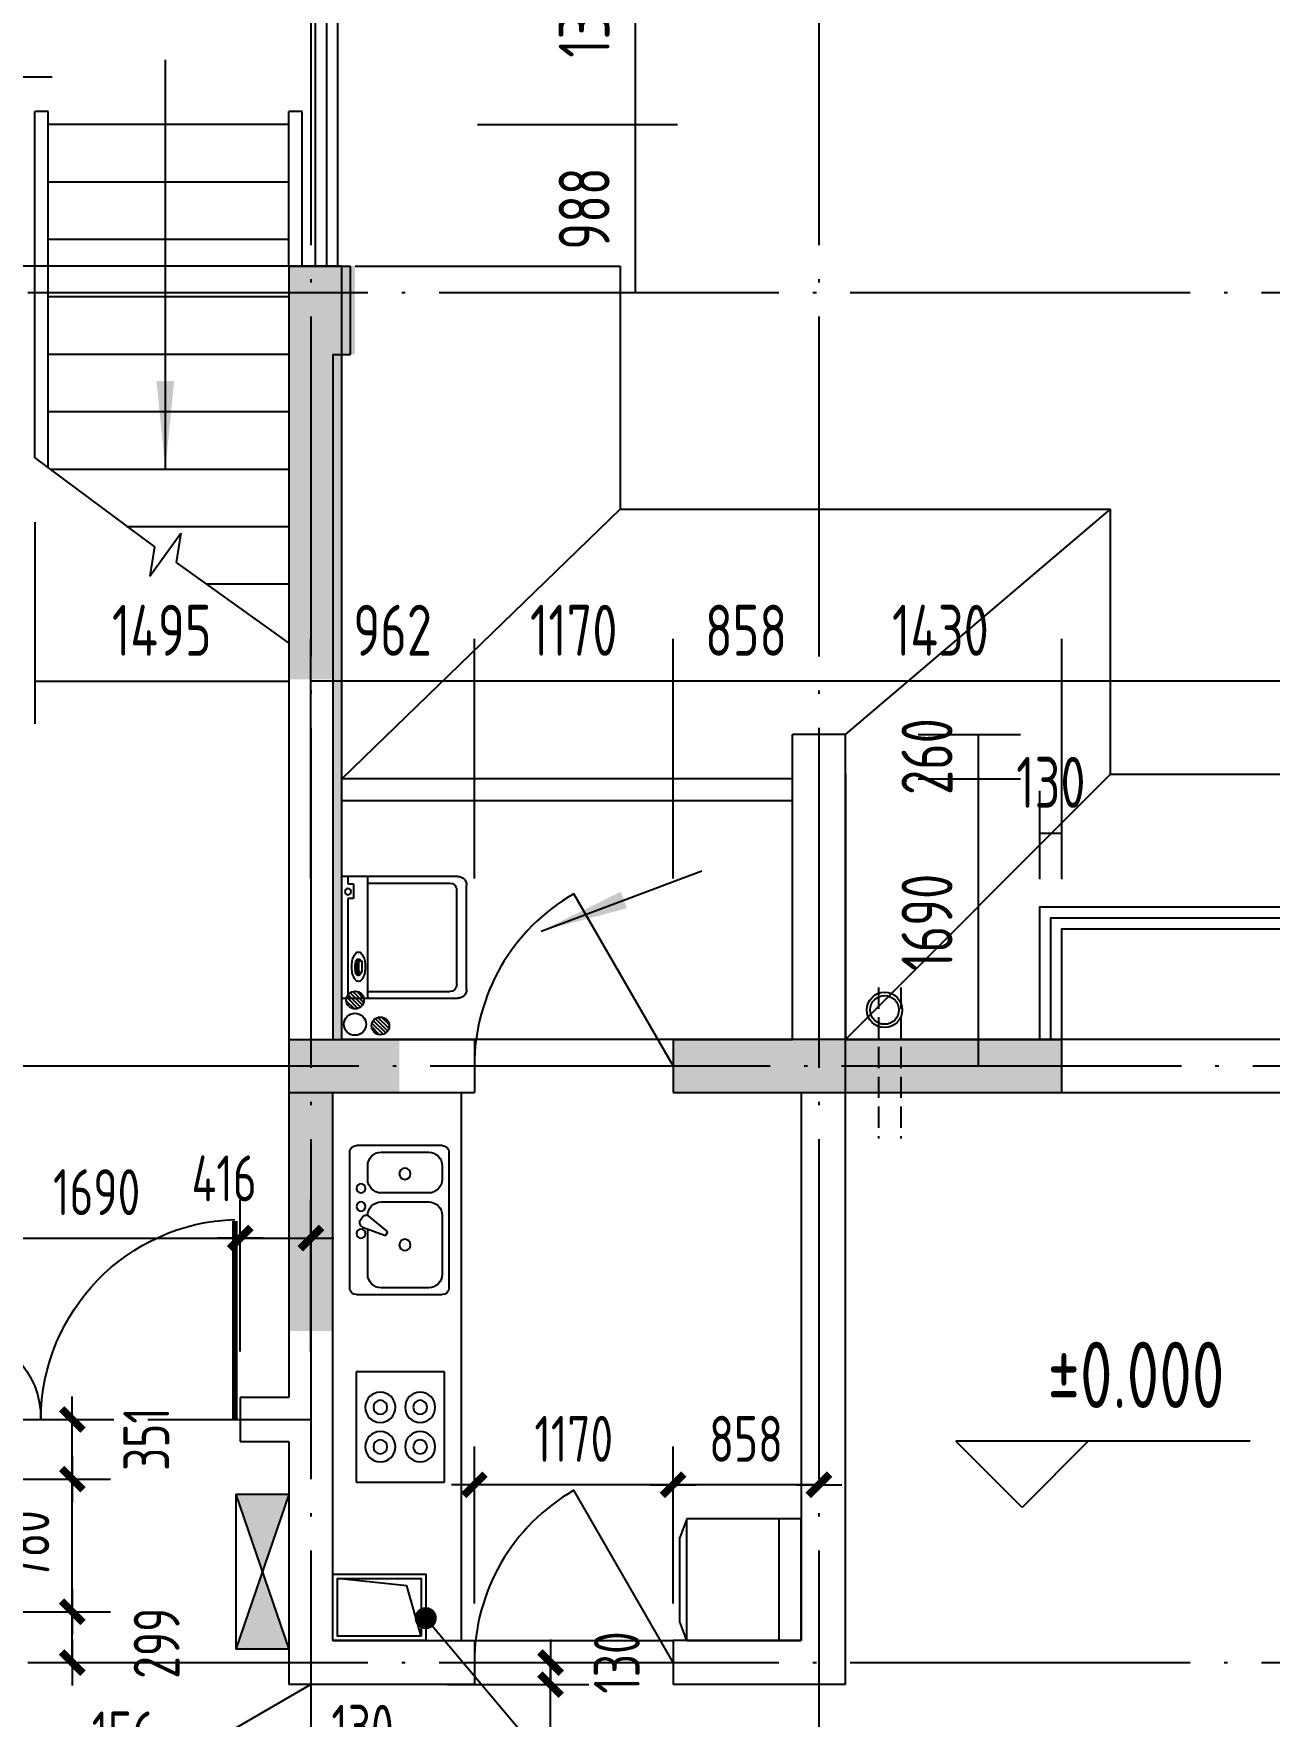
# Model space of a CAD drawing. Extents: x -726032 to 135930, y -151624 to 587044.
# Drawn here: x -700395 to -693123, y 563876 to 573776 of the extents above; entities that cross this region are included whole.
import ezdxf
from ezdxf.enums import TextEntityAlignment as Align

# ---------------------------------------------------------------- set-up
doc = ezdxf.new("R2010")
doc.units = 0
doc.header["$LTSCALE"] = 1000
doc.header["$MEASUREMENT"] = 0
doc.linetypes.add('DASH', pattern=[0.35, 0.25, -0.1])
doc.linetypes.add('DOTE', pattern=[2.42, 2, -0.2, 0.02, -0.2])
doc.layers.get('0').update_dxf_attribs({"linetype": 'CONTINUOUS'})
doc.layers.get('DEFPOINTS').update_dxf_attribs({"color": 1, "linetype": 'CONTINUOUS'})
for name, color, linetype in [('COLUMN', 170, 'CONTINUOUS'), ('DOTE', 8, 'DOTE'), ('GROUND', 45, 'CONTINUOUS'), ('JIAJU', 252, 'CONTINUOUS'), ('LVTRY', 6, 'CONTINUOUS'), ('PUB_DIM', 245, 'CONTINUOUS'), ('ROOF', 4, 'CONTINUOUS'), ('STAIR', 42, 'CONTINUOUS'), ('TOTHER', 7, 'CONTINUOUS'), ('WALL', 255, 'CONTINUOUS'), ('WINDOW', 155, 'CONTINUOUS'), ('WINDOW_TEXT', 7, 'CONTINUOUS'), ('引线', 213, 'CONTINUOUS'), ('空调', 245, 'CONTINUOUS'), ('雨水管', 20, 'CONTINUOUS')]:
    doc.layers.add(name, color=color, linetype=linetype)
doc.styles.add('DIM_FONT', font='isocp.shx', dxfattribs={"width": 0.8})
doc.styles.add('SIMPLEX', font='SIMPLEX.SHX')
doc.dimstyles.new('DIMA', dxfattribs={"dimtxt": 300, "dimasz": 1, "dimexe": 250, "dimexo": 300, "dimgap": 150, "dimtad": 1, "dimdec": 0, "dimzin": 0, "dimdsep": 46, "dimtxsty": 'DIM_FONT', "dimcen": 0.09, "dimse1": 1, "dimclrt": 142, "dimadec": 0, "dimazin": 0, "dimtfac": 1, "dimtdec": 0, "dimtix": 1, "dimtmove": 2, "dimatfit": 3, "dimfxl": 1, "dimtolj": 1, "dimtzin": 0, "dimarcsym": 0})
doc.dimstyles.new('DIMB', dxfattribs={"dimtxt": 300, "dimasz": 1, "dimexe": 250, "dimexo": 300, "dimgap": 150, "dimtad": 1, "dimdec": 0, "dimzin": 0, "dimdsep": 46, "dimtxsty": 'DIM_FONT', "dimcen": 0.09, "dimse2": 1, "dimclrt": 142, "dimadec": 0, "dimazin": 0, "dimtfac": 1, "dimtdec": 0, "dimtix": 1, "dimtmove": 2, "dimatfit": 3, "dimfxl": 1, "dimtolj": 1, "dimtzin": 0, "dimarcsym": 0})
doc.dimstyles.new('DIMN', dxfattribs={"dimtxt": 300, "dimasz": 1, "dimexe": 250, "dimexo": 300, "dimgap": 150, "dimtad": 1, "dimdec": 0, "dimzin": 0, "dimdsep": 46, "dimtxsty": 'DIM_FONT', "dimcen": 0.09, "dimclrt": 142, "dimadec": 0, "dimazin": 0, "dimtfac": 1, "dimtdec": 0, "dimtix": 1, "dimtmove": 2, "dimatfit": 3, "dimfxl": 1, "dimtolj": 1, "dimtzin": 0, "dimarcsym": 0})

# ---------------------------------------------------------------- blocks, each defined once
blk = doc.blocks.new('_DBLK')
blk.add_line((-0.5, 0), (0, -0.866))
blk.add_arc((-0.5, 0), 1, 300, 0)
at = {"layer": 'WINDOW_TEXT', "style": 'SIMPLEX', "flags": 9}
blk.add_attdef('A', text='', height=1, dxfattribs=at).set_placement((0, 1.5), align=Align.MIDDLE)
blk = doc.blocks.new('A$C593B1C2D')
at = {"layer": 'JIAJU'}
for p, q in [((0, 550), (0, 32.5)), ((550, 550), (0, 550)), ((550, 32.5), (550, 550)), ((550, 450), (0, 450)), ((0, 32.5), (84.2, 0)), ((550, 32.5), (0, 32.5)), ((465.8, 0), (84.2, 0)), ((550, 32.5), (465.8, 0))]:
    blk.add_line(p, q, dxfattribs=at)
blk = doc.blocks.new('A$C52343C9C')
at = {"layer": 'JIAJU', "rotation": 2.050917305024764e-05}
blk.add_blockref('A$C593B1C2D', (0, 0), dxfattribs=at)
blk = doc.blocks.new('A$C47CE1419')
at = {"layer": 'JIAJU', "xscale": -1, "rotation": 90}
blk.add_blockref('A$C52343C9C', (550, 550), dxfattribs=at)
blk = doc.blocks.new('*D2716')
at = {"layer": 'DEFPOINTS', "color": 0, "transparency": 16777216}
for p in [(-696631.9, 569965.5), (-696631.9, 568506), (-695773.9, 568506)]:
    blk.add_point(p, dxfattribs=at)
at = {"layer": 'PUB_DIM', "color": 0, "lineweight": -2, "transparency": 16777216}
for p, q in [((-696631.9, 568806), (-696631.9, 570215.5)), ((-695774.9, 569965.5), (-696630.9, 569965.5))]:
    blk.add_line(p, q, dxfattribs=at)
at = {"layer": 'PUB_DIM', "color": 0, "transparency": 16777216}
for points in [[(-696630.9, 569965.7), (-696630.9, 569965.3), (-696631.9, 569965.5)], [(-695774.9, 569965.7), (-695774.9, 569965.3), (-695773.9, 569965.5)]]:
    blk.add_solid(points, dxfattribs=at)
at = {"layer": 'PUB_DIM', "color": 142, "transparency": 16777216, "insert": (-696202.9, 570265.5), "char_height": 300, "attachment_point": 5, "style": 'DIM_FONT'}
blk.add_mtext('\\A1;858', dxfattribs=at)
blk = doc.blocks.new('_DIMX')
blk.add_line((-150, 0), (150, 0))
at = {"const_width": 50}
blk.add_lwpolyline([(-70, -70), (70, 70)], dxfattribs=at)
blk = doc.blocks.new('*D2717')
at = {"layer": 'DEFPOINTS', "color": 0, "transparency": 16777216}
for p in [(-697801.9, 565238.3), (-697801.9, 564268.9), (-696631.9, 564268.9)]:
    blk.add_point(p, dxfattribs=at)
at = {"layer": 'PUB_DIM', "color": 0, "lineweight": -2, "transparency": 16777216}
for p, q in [((-697801.9, 564538.9), (-697801.9, 565463.3)), ((-696632.8, 565238.3), (-697801, 565238.3))]:
    blk.add_line(p, q, dxfattribs=at)
at = {"layer": 'PUB_DIM', "color": 0, "lineweight": -2, "transparency": 16777216, "xscale": 0.9, "yscale": 0.9, "zscale": 0.9, "rotation": 180}
blk.add_blockref('_DIMX', (-697801.9, 565238.3), dxfattribs=at)
at = {"layer": 'PUB_DIM', "color": 0, "lineweight": -2, "transparency": 16777216, "xscale": 0.9, "yscale": 0.9, "zscale": 0.9}
blk.add_blockref('_DIMX', (-696631.9, 565238.3), dxfattribs=at)
at = {"layer": 'PUB_DIM', "color": 142, "transparency": 16777216, "insert": (-697216.9, 565508.3), "char_height": 270, "attachment_point": 5, "style": 'DIM_FONT'}
blk.add_mtext('\\A1;1170', dxfattribs=at)
blk = doc.blocks.new('*D2718')
at = {"layer": 'DEFPOINTS', "color": 0, "transparency": 16777216}
for p in [(-696631.9, 565238.3), (-696631.9, 564268.9), (-695773.9, 564268.9)]:
    blk.add_point(p, dxfattribs=at)
at = {"layer": 'PUB_DIM', "color": 0, "lineweight": -2, "transparency": 16777216}
for p, q in [((-696631.9, 564538.9), (-696631.9, 565463.3)), ((-695774.8, 565238.3), (-696631, 565238.3))]:
    blk.add_line(p, q, dxfattribs=at)
at = {"layer": 'PUB_DIM', "color": 0, "lineweight": -2, "transparency": 16777216, "xscale": 0.9, "yscale": 0.9, "zscale": 0.9, "rotation": 180}
blk.add_blockref('_DIMX', (-696631.9, 565238.3), dxfattribs=at)
at = {"layer": 'PUB_DIM', "color": 0, "lineweight": -2, "transparency": 16777216, "xscale": 0.9, "yscale": 0.9, "zscale": 0.9}
blk.add_blockref('_DIMX', (-695773.9, 565238.3), dxfattribs=at)
at = {"layer": 'PUB_DIM', "color": 142, "transparency": 16777216, "insert": (-696202.9, 565508.3), "char_height": 270, "attachment_point": 5, "style": 'DIM_FONT'}
blk.add_mtext('\\A1;858', dxfattribs=at)
blk = doc.blocks.new('*D1499')
at = {"layer": 'DEFPOINTS', "color": 0, "transparency": 16777216}
for p in [(-695490.2, 569652.4), (-695490.2, 569392.4), (-694837.8, 569392.4)]:
    blk.add_point(p, dxfattribs=at)
at = {"layer": 'PUB_DIM', "color": 0, "lineweight": -2, "transparency": 16777216}
for p, q in [((-695190.2, 569652.4), (-694587.8, 569652.4)), ((-694837.8, 569653.4), (-694837.8, 569654.4)), ((-694837.8, 569652.4), (-694837.8, 569392.4)), ((-695190.2, 569392.4), (-694587.8, 569392.4)), ((-694837.8, 569391.4), (-694837.8, 569390.4))]:
    blk.add_line(p, q, dxfattribs=at)
at = {"layer": 'PUB_DIM', "color": 0, "transparency": 16777216}
for points in [[(-694838, 569653.4), (-694837.6, 569653.4), (-694837.8, 569652.4)], [(-694838, 569391.4), (-694837.6, 569391.4), (-694837.8, 569392.4)]]:
    blk.add_solid(points, dxfattribs=at)
at = {"layer": 'PUB_DIM', "color": 142, "transparency": 16777216, "insert": (-695137.8, 569522.4), "char_height": 300, "attachment_point": 5, "rotation": 90, "style": 'DIM_FONT'}
blk.add_mtext('\\A1;260', dxfattribs=at)
blk = doc.blocks.new('*D3858')
at = {"layer": 'DEFPOINTS', "color": 0, "transparency": 16777216}
for p in [(-695490.2, 569392.4), (-695490.2, 567702.4), (-694837.8, 567702.4)]:
    blk.add_point(p, dxfattribs=at)
at = {"layer": 'PUB_DIM', "color": 0, "lineweight": -2, "transparency": 16777216}
for p, q in [((-695190.2, 569392.4), (-694587.8, 569392.4)), ((-694837.8, 569391.4), (-694837.8, 567703.4))]:
    blk.add_line(p, q, dxfattribs=at)
at = {"layer": 'PUB_DIM', "color": 0, "transparency": 16777216}
for points in [[(-694838, 569391.4), (-694837.6, 569391.4), (-694837.8, 569392.4)], [(-694838, 567703.4), (-694837.6, 567703.4), (-694837.8, 567702.4)]]:
    blk.add_solid(points, dxfattribs=at)
at = {"layer": 'PUB_DIM', "color": 142, "transparency": 16777216, "insert": (-695137.8, 568547.4), "char_height": 300, "attachment_point": 5, "rotation": 90, "style": 'DIM_FONT'}
blk.add_mtext('\\A1;1690', dxfattribs=at)
blk = doc.blocks.new('*D1500')
at = {"layer": 'DEFPOINTS', "color": 0, "transparency": 16777216}
for p in [(-694343.9, 569071), (-694473.9, 568501.5), (-694343.9, 568501.5)]:
    blk.add_point(p, dxfattribs=at)
at = {"layer": 'PUB_DIM', "color": 0, "lineweight": -2, "transparency": 16777216}
for p, q in [((-694473.9, 568801.5), (-694473.9, 569321)), ((-694343.9, 568801.5), (-694343.9, 569321)), ((-694474.9, 569071), (-694475.9, 569071)), ((-694473.9, 569071), (-694343.9, 569071)), ((-694342.9, 569071), (-694341.9, 569071))]:
    blk.add_line(p, q, dxfattribs=at)
at = {"layer": 'PUB_DIM', "color": 0, "transparency": 16777216}
for points in [[(-694474.9, 569071.1), (-694474.9, 569070.8), (-694473.9, 569071)], [(-694342.9, 569071.1), (-694342.9, 569070.8), (-694343.9, 569071)]]:
    blk.add_solid(points, dxfattribs=at)
at = {"layer": 'PUB_DIM', "color": 142, "transparency": 16777216, "insert": (-694408.9, 569371), "char_height": 300, "attachment_point": 5, "style": 'DIM_FONT'}
blk.add_mtext('\\A1;130', dxfattribs=at)
blk = doc.blocks.new('*D3859')
at = {"layer": 'DEFPOINTS', "color": 0, "transparency": 16777216}
for p in [(-695773.9, 569965.5), (-695773.9, 568506), (-694343.9, 568506)]:
    blk.add_point(p, dxfattribs=at)
at = {"layer": 'PUB_DIM', "color": 0, "lineweight": -2, "transparency": 16777216}
for p, q in [((-694343.9, 568806), (-694343.9, 570215.5)), ((-694344.9, 569965.5), (-695772.9, 569965.5))]:
    blk.add_line(p, q, dxfattribs=at)
at = {"layer": 'PUB_DIM', "color": 0, "transparency": 16777216}
for points in [[(-695772.9, 569965.7), (-695772.9, 569965.3), (-695773.9, 569965.5)], [(-694344.9, 569965.7), (-694344.9, 569965.3), (-694343.9, 569965.5)]]:
    blk.add_solid(points, dxfattribs=at)
at = {"layer": 'PUB_DIM', "color": 142, "transparency": 16777216, "insert": (-695058.9, 570265.5), "char_height": 300, "attachment_point": 5, "style": 'DIM_FONT'}
blk.add_mtext('\\A1;1430', dxfattribs=at)
blk = doc.blocks.new('*D1501')
at = {"layer": 'DEFPOINTS', "color": 0, "transparency": 16777216}
for p in [(-694343.9, 569965.5), (-694343.9, 568506), (-690443.9, 568506)]:
    blk.add_point(p, dxfattribs=at)
at = {"layer": 'PUB_DIM', "color": 0, "lineweight": -2, "transparency": 16777216}
for p, q in [((-694343.9, 568806), (-694343.9, 570215.5)), ((-690443.9, 568806), (-690443.9, 570215.5)), ((-690444.9, 569965.5), (-694342.9, 569965.5))]:
    blk.add_line(p, q, dxfattribs=at)
at = {"layer": 'PUB_DIM', "color": 0, "transparency": 16777216}
for points in [[(-694342.9, 569965.7), (-694342.9, 569965.3), (-694343.9, 569965.5)], [(-690444.9, 569965.7), (-690444.9, 569965.3), (-690443.9, 569965.5)]]:
    blk.add_solid(points, dxfattribs=at)
at = {"layer": 'PUB_DIM', "color": 142, "transparency": 16777216, "insert": (-692393.9, 570265.5), "char_height": 300, "attachment_point": 5, "style": 'DIM_FONT'}
blk.add_mtext('\\A1;3900', dxfattribs=at)
blk = doc.blocks.new('_ARROW')
blk.add_solid([(0, 0), (-1, 0.1), (-1, -0.1)])
blk = doc.blocks.new('*D2720')
at = {"layer": 'DEFPOINTS', "color": 0, "transparency": 16777216}
for p in [(-698763.9, 563418.8), (-698893.9, 562782.3), (-698763.9, 562782.3)]:
    blk.add_point(p, dxfattribs=at)
at = {"layer": 'PUB_DIM', "color": 0, "lineweight": -2, "transparency": 16777216}
for p, q in [((-698763.9, 563052.3), (-698763.9, 563643.8)), ((-698894.8, 563418.8), (-698895.7, 563418.8)), ((-698893.9, 563418.8), (-698763.9, 563418.8)), ((-698763, 563418.8), (-698762.1, 563418.8))]:
    blk.add_line(p, q, dxfattribs=at)
at = {"layer": 'PUB_DIM', "color": 0, "lineweight": -2, "transparency": 16777216, "xscale": 0.9, "yscale": 0.9, "zscale": 0.9}
blk.add_blockref('_DIMX', (-698893.9, 563418.8), dxfattribs=at)
at = {"layer": 'PUB_DIM', "color": 0, "lineweight": -2, "transparency": 16777216, "xscale": 0.9, "yscale": 0.9, "zscale": 0.9, "rotation": 180}
blk.add_blockref('_DIMX', (-698763.9, 563418.8), dxfattribs=at)
at = {"layer": 'PUB_DIM', "color": 142, "transparency": 16777216, "insert": (-698460.1, 563808.8), "char_height": 270, "attachment_point": 5, "style": 'DIM_FONT'}
blk.add_mtext('\\A1;130', dxfattribs=at)
blk = doc.blocks.new('*D1505')
at = {"layer": 'DEFPOINTS', "color": 0, "transparency": 16777216}
for p in [(-698763.9, 566689.7), (-699179.9, 565752.4), (-698763.9, 565752.4)]:
    blk.add_point(p, dxfattribs=at)
at = {"layer": 'PUB_DIM', "color": 0, "lineweight": -2, "transparency": 16777216}
for p, q in [((-699179.9, 566022.4), (-699179.9, 566914.7)), ((-698763.9, 566022.4), (-698763.9, 566914.7)), ((-699179, 566689.7), (-698764.8, 566689.7))]:
    blk.add_line(p, q, dxfattribs=at)
at = {"layer": 'PUB_DIM', "color": 0, "lineweight": -2, "transparency": 16777216, "xscale": 0.9, "yscale": 0.9, "zscale": 0.9, "rotation": 180}
blk.add_blockref('_DIMX', (-699179.9, 566689.7), dxfattribs=at)
at = {"layer": 'PUB_DIM', "color": 0, "lineweight": -2, "transparency": 16777216, "xscale": 0.9, "yscale": 0.9, "zscale": 0.9}
blk.add_blockref('_DIMX', (-698763.9, 566689.7), dxfattribs=at)
at = {"layer": 'PUB_DIM', "color": 142, "transparency": 16777216, "insert": (-699274.4, 567040.7), "char_height": 270, "attachment_point": 5, "style": 'DIM_FONT'}
blk.add_mtext('\\A1;416', dxfattribs=at)
blk = doc.blocks.new('*D1506')
at = {"layer": 'DEFPOINTS', "color": 0, "transparency": 16777216}
for p in [(-699582.9, 563418.8), (-699738.9, 562782.3), (-699582.9, 562782.3)]:
    blk.add_point(p, dxfattribs=at)
at = {"layer": 'PUB_DIM', "color": 0, "lineweight": -2, "transparency": 16777216}
for p, q in [((-699738.9, 563052.3), (-699738.9, 563643.8)), ((-699582.9, 563052.3), (-699582.9, 563643.8)), ((-699739.8, 563418.8), (-699740.7, 563418.8)), ((-699738.9, 563418.8), (-699582.9, 563418.8)), ((-699582, 563418.8), (-699581.1, 563418.8))]:
    blk.add_line(p, q, dxfattribs=at)
at = {"layer": 'PUB_DIM', "color": 0, "lineweight": -2, "transparency": 16777216, "xscale": 0.9, "yscale": 0.9, "zscale": 0.9}
blk.add_blockref('_DIMX', (-699738.9, 563418.8), dxfattribs=at)
at = {"layer": 'PUB_DIM', "color": 0, "lineweight": -2, "transparency": 16777216, "xscale": 0.9, "yscale": 0.9, "zscale": 0.9, "rotation": 180}
blk.add_blockref('_DIMX', (-699582.9, 563418.8), dxfattribs=at)
at = {"layer": 'PUB_DIM', "color": 142, "transparency": 16777216, "insert": (-699864.3, 563769.8), "char_height": 270, "attachment_point": 5, "style": 'DIM_FONT'}
blk.add_mtext('\\A1;156', dxfattribs=at)
blk = doc.blocks.new('A$C5371541F')
at = {"layer": 'JIAJU'}
h = blk.add_hatch(color=256, dxfattribs=at)
h.paths.add_polyline_path([(0, 700), (120, 350), (240, 700)])
h.paths.add_polyline_path([(0, 0), (240, 0), (120, 350)])
for p, q in [((0, 700), (0, 0)), ((240, 700), (0, 0)), ((240, 700), (0, 700)), ((0, 700), (240, 0)), ((240, 700), (240, 0)), ((240, 0), (0, 0))]:
    blk.add_line(p, q, dxfattribs=at)
blk = doc.blocks.new('*D1509')
at = {"layer": 'DEFPOINTS', "color": 0, "transparency": 16777216}
for p in [(-698893.9, 571247.8), (-700388.9, 571200.7), (-698893.9, 569965.5)]:
    blk.add_point(p, dxfattribs=at)
at = {"layer": 'PUB_DIM', "color": 0, "lineweight": -2, "transparency": 16777216}
for p, q in [((-698893.9, 570947.8), (-698893.9, 569715.5)), ((-700388.9, 570900.7), (-700388.9, 569715.5)), ((-700387.9, 569965.5), (-698894.9, 569965.5))]:
    blk.add_line(p, q, dxfattribs=at)
at = {"layer": 'PUB_DIM', "color": 0, "transparency": 16777216}
for points in [[(-700387.9, 569965.7), (-700387.9, 569965.3), (-700388.9, 569965.5)], [(-698894.9, 569965.7), (-698894.9, 569965.3), (-698893.9, 569965.5)]]:
    blk.add_solid(points, dxfattribs=at)
at = {"layer": 'PUB_DIM', "color": 142, "transparency": 16777216, "insert": (-699641.4, 570265.5), "char_height": 300, "attachment_point": 5, "style": 'DIM_FONT'}
blk.add_mtext('\\A1;1495', dxfattribs=at)
blk = doc.blocks.new('*D2721')
at = {"layer": 'DEFPOINTS', "color": 0, "transparency": 16777216}
for p in [(-701025.9, 565622.3), (-700168.1, 565622.3), (-701025.9, 565271.3)]:
    blk.add_point(p, dxfattribs=at)
at = {"layer": 'PUB_DIM', "color": 0, "lineweight": -2, "transparency": 16777216}
for p, q in [((-700755.9, 565622.3), (-699943.1, 565622.3)), ((-700168.1, 565272.2), (-700168.1, 565621.4))]:
    blk.add_line(p, q, dxfattribs=at)
at = {"layer": 'PUB_DIM', "color": 0, "lineweight": -2, "transparency": 16777216, "xscale": 0.9, "yscale": 0.9, "zscale": 0.9}
for p, rotation in [((-700168.1, 565622.3), 90), ((-700168.1, 565271.3), 270)]:
    blk.add_blockref('_DIMX', p, dxfattribs=dict(at, rotation=rotation))
at = {"layer": 'PUB_DIM', "color": 142, "transparency": 16777216, "insert": (-699732.6, 565507.4), "char_height": 270, "attachment_point": 5, "rotation": 90, "style": 'DIM_FONT'}
blk.add_mtext('\\A1;351', dxfattribs=at)
blk = doc.blocks.new('*D2722')
at = {"layer": 'DEFPOINTS', "color": 0, "transparency": 16777216}
for p in [(-701025.9, 565271.3), (-700168.1, 565271.3), (-701025.9, 564491.3)]:
    blk.add_point(p, dxfattribs=at)
at = {"layer": 'PUB_DIM', "color": 0, "lineweight": -2, "transparency": 16777216}
for p, q in [((-700755.9, 565271.3), (-699943.1, 565271.3)), ((-700168.1, 564492.2), (-700168.1, 565270.4))]:
    blk.add_line(p, q, dxfattribs=at)
at = {"layer": 'PUB_DIM', "color": 0, "lineweight": -2, "transparency": 16777216, "xscale": 0.9, "yscale": 0.9, "zscale": 0.9}
for p, rotation in [((-700168.1, 565271.3), 90), ((-700168.1, 564491.3), 270)]:
    blk.add_blockref('_DIMX', p, dxfattribs=dict(at, rotation=rotation))
at = {"layer": 'PUB_DIM', "color": 142, "transparency": 16777216, "insert": (-700438.1, 564881.3), "char_height": 270, "attachment_point": 5, "rotation": 90, "style": 'DIM_FONT'}
blk.add_mtext('\\A1;780', dxfattribs=at)
blk = doc.blocks.new('*D2723')
at = {"layer": 'DEFPOINTS', "color": 0, "transparency": 16777216}
for p in [(-701025.9, 564491.3), (-700168.1, 564491.3), (-701025.9, 564192.3)]:
    blk.add_point(p, dxfattribs=at)
at = {"layer": 'PUB_DIM', "color": 0, "lineweight": -2, "transparency": 16777216}
for p, q in [((-700755.9, 564491.3), (-699943.1, 564491.3)), ((-700168.1, 564193.2), (-700168.1, 564490.4))]:
    blk.add_line(p, q, dxfattribs=at)
at = {"layer": 'PUB_DIM', "color": 0, "lineweight": -2, "transparency": 16777216, "xscale": 0.9, "yscale": 0.9, "zscale": 0.9}
for p, rotation in [((-700168.1, 564491.3), 90), ((-700168.1, 564192.3), 270)]:
    blk.add_blockref('_DIMX', p, dxfattribs=dict(at, rotation=rotation))
at = {"layer": 'PUB_DIM', "color": 142, "transparency": 16777216, "insert": (-699671.7, 564306.3), "char_height": 270, "attachment_point": 5, "rotation": 90, "style": 'DIM_FONT'}
blk.add_mtext('\\A1;299', dxfattribs=at)
blk = doc.blocks.new('M_A17ORW')
at = {"const_width": 0.02}
for points in [[(-0.481, -0.0014), (-0.481, -0.3084)], [(0.481, 0.0014), (0.481, -0.6906)]]:
    blk.add_lwpolyline(points, dxfattribs=at)
for centre, radius, start, end in [((-0.5008, -0.0026), 0.3067, 274.24917, 0.21013), ((0.5046, 0.0019), 0.6987, 180.27623, 268.06031)]:
    blk.add_arc(centre, radius, start, end)
blk = doc.blocks.new('*D2724')
at = {"layer": 'DEFPOINTS', "color": 0, "transparency": 16777216}
for p in [(-699179.9, 566689.7), (-700869.9, 565752.4), (-699179.9, 565752.4)]:
    blk.add_point(p, dxfattribs=at)
at = {"layer": 'PUB_DIM', "color": 0, "lineweight": -2, "transparency": 16777216}
for p, q in [((-699179.9, 566022.4), (-699179.9, 566914.7)), ((-700869, 566689.7), (-699180.8, 566689.7))]:
    blk.add_line(p, q, dxfattribs=at)
at = {"layer": 'PUB_DIM', "color": 0, "lineweight": -2, "transparency": 16777216, "xscale": 0.9, "yscale": 0.9, "zscale": 0.9, "rotation": 180}
blk.add_blockref('_DIMX', (-700869.9, 566689.7), dxfattribs=at)
at = {"layer": 'PUB_DIM', "color": 0, "lineweight": -2, "transparency": 16777216, "xscale": 0.9, "yscale": 0.9, "zscale": 0.9}
blk.add_blockref('_DIMX', (-699179.9, 566689.7), dxfattribs=at)
at = {"layer": 'PUB_DIM', "color": 142, "transparency": 16777216, "insert": (-700024.9, 566959.7), "char_height": 270, "attachment_point": 5, "style": 'DIM_FONT'}
blk.add_mtext('\\A1;1690', dxfattribs=at)
blk = doc.blocks.new('*D1512')
at = {"layer": 'DEFPOINTS', "color": 0, "transparency": 16777216}
for p in [(-698763.9, 569965.5), (-698763.9, 568506), (-697801.9, 568506)]:
    blk.add_point(p, dxfattribs=at)
at = {"layer": 'PUB_DIM', "color": 0, "lineweight": -2, "transparency": 16777216}
for p, q in [((-698763.9, 568806), (-698763.9, 570215.5)), ((-697801.9, 568806), (-697801.9, 570215.5)), ((-697802.9, 569965.5), (-698762.9, 569965.5))]:
    blk.add_line(p, q, dxfattribs=at)
at = {"layer": 'PUB_DIM', "color": 0, "transparency": 16777216}
for points in [[(-698762.9, 569965.7), (-698762.9, 569965.3), (-698763.9, 569965.5)], [(-697802.9, 569965.7), (-697802.9, 569965.3), (-697801.9, 569965.5)]]:
    blk.add_solid(points, dxfattribs=at)
at = {"layer": 'PUB_DIM', "color": 142, "transparency": 16777216, "insert": (-698282.9, 570265.6), "char_height": 300, "attachment_point": 5, "style": 'DIM_FONT'}
blk.add_mtext('\\A1;962', dxfattribs=at)
blk = doc.blocks.new('M_E20')
for p, q in [((345, 0), (-345, 0)), ((-302.4, -35.8), (-345, -35.8)), ((-302.4, -35), (-302.4, -65.6)), ((-302.4, -65.6), (-219.3, -65.6)), ((-219.3, -65.6), (-219.3, -35)), ((345, -35.8), (-219.3, -35.8)), ((123, -86.9), (123.1, -98.6)), ((214.8, -88), (214.8, -98.5)), ((-307.3, -144.3), (-307.3, -611)), ((133.5, -96.3), (133.5, -112.9)), ((198.1, -96.3), (133.5, -96.3)), ((133.5, -112.9), (198.1, -112.9)), ((198.1, -112.9), (198.1, -96.3)), ((307.3, -144.3), (307.3, -611)), ((267.3, -651), (-267.3, -651))]:
    blk.add_line(p, q)
blk.add_lwpolyline([(83.3, -94.4, 0.185158), (88.2, -107.2, 0.102042), (107.7, -121.5, 0.060862), (132.7, -129.5, 0.047173), (166.5, -132.7, 0.047173), (200.2, -129.5, 0.060862), (225.3, -121.5, 0.102042), (244.7, -107.2, 0.185158), (249.6, -94.4, 0.185158), (244.7, -81.7, 0.102042), (225.3, -67.3, 0.060862), (200.2, -59.3, 0.047173), (166.5, -56.1, 0.047173), (132.7, -59.3, 0.060862), (107.7, -67.3, 0.102042), (88.2, -81.7, 0.185158)], format="xyb", close=True)
for points in [[(214.8, -88, 0.259034), (212.9, -84.6, 0.076276), (201.4, -79.7, 0.036515), (187.8, -77.2, 0.026615), (169, -76.2, 0.026615), (150.1, -77.2, 0.036515), (136.6, -79.7, 0.076276), (125, -84.6, 0.259034), (123.1, -88, 0.078462), (123.3, -89.3, 0.056762)], [(214.8, -98.5, 0.259034), (212.9, -95.1, 0.076276), (201.4, -90.2, 0.036515), (187.8, -87.7, 0.026615), (169, -86.7, 0.026615), (150.1, -87.7, 0.036515), (136.6, -90.2, 0.076276), (125, -95.1, 0.259034), (123.1, -98.5, 0.259034), (125, -102, 0.056762), (133.5, -106, 0.036515)], [(198.1, -107.7, 0.008736), (201.4, -106.9, 0.076276), (212.9, -102, 0.259034), (214.8, -98.5, 0.259034)]]:
    blk.add_lwpolyline(points, format="xyb")
blk.add_circle((-258.7, -35), 17.5)
for centre, start, end in [((-267.3, -611), 180, 270), ((267.3, -611), 270, 0)]:
    blk.add_arc(centre, 40, start, end)
at = {"layer": 'TOTHER', "linetype": 'Continuous'}
for p, q in [((-345, -655.8), (-345, 0)), ((345, 0), (345, -655.8)), ((-345, -144.7), (345, -144.7)), ((295, -705.8), (-295, -705.8))]:
    blk.add_line(p, q, dxfattribs=at)
for centre, start, end in [((-295, -655.8), 180, 270), ((295, -655.8), 270, 0)]:
    blk.add_arc(centre, 50, start, end, dxfattribs=at)
at = {"width": 0.8, "flags": 9}
for tag in ['XSIZE', 'YSIZE']:
    blk.add_attdef(tag, (0, 0), '', height=0.5, dxfattribs=at)
blk = doc.blocks.new('*D1513')
at = {"layer": 'DEFPOINTS', "color": 0, "transparency": 16777216}
for p in [(-697801.9, 569965.5), (-697801.9, 568506), (-696631.9, 568506)]:
    blk.add_point(p, dxfattribs=at)
at = {"layer": 'PUB_DIM', "color": 0, "lineweight": -2, "transparency": 16777216}
for p, q in [((-697801.9, 568806), (-697801.9, 570215.5)), ((-696631.9, 568806), (-696631.9, 570215.5)), ((-696632.9, 569965.5), (-697800.9, 569965.5))]:
    blk.add_line(p, q, dxfattribs=at)
at = {"layer": 'PUB_DIM', "color": 0, "transparency": 16777216}
for points in [[(-697800.9, 569965.7), (-697800.9, 569965.3), (-697801.9, 569965.5)], [(-696632.9, 569965.7), (-696632.9, 569965.3), (-696631.9, 569965.5)]]:
    blk.add_solid(points, dxfattribs=at)
at = {"layer": 'PUB_DIM', "color": 142, "transparency": 16777216, "insert": (-697216.9, 570265.5), "char_height": 300, "attachment_point": 5, "style": 'DIM_FONT'}
blk.add_mtext('\\A1;1170', dxfattribs=at)
blk = doc.blocks.new('*D2725')
at = {"layer": 'DEFPOINTS', "color": 0, "transparency": 16777216}
for p in [(-698230.2, 564192.4), (-697353.5, 564192.4), (-698230.2, 564062.4)]:
    blk.add_point(p, dxfattribs=at)
at = {"layer": 'PUB_DIM', "color": 0, "lineweight": -2, "transparency": 16777216}
for p, q in [((-697960.2, 564192.4), (-697128.5, 564192.4)), ((-697353.5, 564193.3), (-697353.5, 564194.2)), ((-697353.5, 564062.4), (-697353.5, 564192.4)), ((-697353.5, 564061.5), (-697353.5, 564060.6))]:
    blk.add_line(p, q, dxfattribs=at)
at = {"layer": 'PUB_DIM', "color": 0, "lineweight": -2, "transparency": 16777216, "xscale": 0.9, "yscale": 0.9, "zscale": 0.9}
for p, rotation in [((-697353.5, 564192.4), 270), ((-697353.5, 564062.4), 90)]:
    blk.add_blockref('_DIMX', p, dxfattribs=dict(at, rotation=rotation))
at = {"layer": 'PUB_DIM', "color": 142, "transparency": 16777216, "insert": (-696963.5, 564192.4), "char_height": 270, "attachment_point": 5, "rotation": 90, "style": 'DIM_FONT'}
blk.add_mtext('\\A1;130', dxfattribs=at)
blk = doc.blocks.new('*D2726')
at = {"layer": 'DEFPOINTS', "color": 0, "transparency": 16777216}
for p in [(-698230.2, 564062.4), (-697353.5, 564062.4), (-698230.2, 562762.4)]:
    blk.add_point(p, dxfattribs=at)
at = {"layer": 'PUB_DIM', "color": 0, "lineweight": -2, "transparency": 16777216}
for p, q in [((-697960.2, 564062.4), (-697128.5, 564062.4)), ((-697353.5, 562763.3), (-697353.5, 564061.5))]:
    blk.add_line(p, q, dxfattribs=at)
at = {"layer": 'PUB_DIM', "color": 0, "lineweight": -2, "transparency": 16777216, "xscale": 0.9, "yscale": 0.9, "zscale": 0.9}
for p, rotation in [((-697353.5, 564062.4), 90), ((-697353.5, 562762.4), 270)]:
    blk.add_blockref('_DIMX', p, dxfattribs=dict(at, rotation=rotation))
at = {"layer": 'PUB_DIM', "color": 142, "transparency": 16777216, "insert": (-697623.5, 563412.4), "char_height": 270, "attachment_point": 5, "rotation": 90, "style": 'DIM_FONT'}
blk.add_mtext('\\A1;1300', dxfattribs=at)
blk = doc.blocks.new('M_E21')
for p, q in [((-250.1, 0), (250.1, 0)), ((-250.1, -400.1), (-250.1, 0)), ((250.1, 0), (250.1, -400.1)), ((250.1, -400.1), (-250.1, -400.1))]:
    blk.add_line(p, q)
at = {"layer": 'TOTHER', "linetype": 'Continuous'}
for centre, radius in [((-89.3, -109.8), 68.5), ((89.3, -109.8), 68.5), ((-89.3, -109.8), 31.6), ((89.3, -109.8), 31.6), ((-89.3, -290.2), 68.5), ((89.3, -290.2), 68.5), ((-89.3, -290.2), 31.6), ((89.3, -290.2), 31.6)]:
    blk.add_circle(centre, radius, dxfattribs=at)
at = {"width": 0.8, "flags": 9}
for tag in ['XSIZE', 'YSIZE']:
    blk.add_attdef(tag, (0, 0), '', height=0.5, dxfattribs=at)
blk = doc.blocks.new('M_E29JIV')
at = {"color": 0, "linetype": 'ByBlock'}
for p, q in [((0, -306.8), (0, 306.8)), ((30.7, 337.5), (419.3, 337.5)), ((358, 306.8), (143.2, 306.8)), ((450, 306.8), (450, -306.8)), ((81.8, 245.5), (81.8, 40)), ((419.3, -20.5), (419.3, 245.5)), ((48.4, 2), (56.6, -12.3)), ((58.9, 31.4), (162.5, 70.2)), ((172.8, 52.5), (87.3, -17.8)), ((162.5, 70.2), (172.8, 52.5)), ((143.2, -81.8), (358, -81.8)), ((358, -122.7), (143.2, -122.7)), ((81.8, -184.1), (81.8, -245.5)), ((419.3, -245.5), (419.3, -184.1)), ((419.3, -337.5), (30.7, -337.5)), ((143.2, -306.8), (358, -306.8))]:
    blk.add_line(p, q, dxfattribs=at)
for centre, radius in [((51.1, 61.4), 20.5), ((250.6, 112.5), 25.6), ((51.1, -61.4), 20.5), ((51.1, -143.2), 20.5), ((250.6, -209.7), 25.6)]:
    blk.add_circle(centre, radius, dxfattribs=at)
for centre, radius, start, end in [((30.7, 306.8), 30.7, 90, 180), ((143.2, 245.5), 61.4, 90, 180), ((358, 245.5), 61.4, 0, 90), ((419.3, 306.8), 30.7, 0, 90), ((66.1, 12.3), 20.5, 110.53768, 210), ((74.3, -2), 20.5, 210, 309.46232), ((143.2, -20.5), 61.4, 180, 270), ((358, -20.5), 61.4, 270, 0), ((143.2, -184.1), 61.4, 90, 180), ((358, -184.1), 61.4, 0, 90), ((143.2, -245.5), 61.4, 180, 270), ((358, -245.5), 61.4, 270, 0), ((30.7, -306.8), 30.7, 180, 270), ((419.3, -306.8), 30.7, 270, 0)]:
    blk.add_arc(centre, radius, start, end, dxfattribs=at)
at = {"style": 'DIM_FONT', "width": 0.8, "flags": 9}
for tag in ['XSIZE', 'YSIZE']:
    blk.add_attdef(tag, (0, 0), '', height=0.5, dxfattribs=at)
blk = doc.blocks.new('*D1516')
at = {"layer": 'DEFPOINTS', "color": 0, "transparency": 16777216}
for p in [(-698083.3, 573240.4), (-698083.3, 572252.4), (-696855.4, 572252.4)]:
    blk.add_point(p, dxfattribs=at)
at = {"layer": 'PUB_DIM', "color": 0, "lineweight": -2, "transparency": 16777216}
for p, q in [((-697783.3, 573240.4), (-696605.4, 573240.4)), ((-696855.4, 573239.4), (-696855.4, 572253.4)), ((-697783.3, 572252.4), (-696605.4, 572252.4))]:
    blk.add_line(p, q, dxfattribs=at)
at = {"layer": 'PUB_DIM', "color": 0, "transparency": 16777216}
for points in [[(-696855.5, 573239.4), (-696855.2, 573239.4), (-696855.4, 573240.4)], [(-696855.5, 572253.4), (-696855.2, 572253.4), (-696855.4, 572252.4)]]:
    blk.add_solid(points, dxfattribs=at)
at = {"layer": 'PUB_DIM', "color": 142, "transparency": 16777216, "insert": (-697155.4, 572746.4), "char_height": 300, "attachment_point": 5, "rotation": 90, "style": 'DIM_FONT'}
blk.add_mtext('\\A1;988', dxfattribs=at)
blk = doc.blocks.new('*D2728')
at = {"layer": 'DEFPOINTS', "color": 0, "transparency": 16777216}
for p in [(-698122.3, 574592.4), (-698083.3, 573240.4), (-696855.4, 573240.4)]:
    blk.add_point(p, dxfattribs=at)
at = {"layer": 'PUB_DIM', "color": 0, "lineweight": -2, "transparency": 16777216}
for p, q in [((-696855.4, 574591.4), (-696855.4, 573241.4)), ((-697783.3, 573240.4), (-696605.4, 573240.4))]:
    blk.add_line(p, q, dxfattribs=at)
at = {"layer": 'PUB_DIM', "color": 0, "transparency": 16777216}
for points in [[(-696855.5, 574591.4), (-696855.2, 574591.4), (-696855.4, 574592.4)], [(-696855.5, 573241.4), (-696855.2, 573241.4), (-696855.4, 573240.4)]]:
    blk.add_solid(points, dxfattribs=at)
at = {"layer": 'PUB_DIM', "color": 142, "transparency": 16777216, "insert": (-697155.4, 573916.4), "char_height": 300, "attachment_point": 5, "rotation": 90, "style": 'DIM_FONT'}
blk.add_mtext('\\A1;1352', dxfattribs=at)

msp = doc.modelspace()

# ---------------------------------------------------------------- hatches: boundary and pattern name
at = {"layer": 'ROOF'}
h = msp.add_hatch(dxfattribs=at)
h.set_pattern_fill('DOTS', color=256, scale=390, style=0)
h.set_pattern_definition([(180, (-685283.77, 158884.246), (-12.1875, 24.375), [0, -24.375])])
h.paths.add_polyline_path([(-698581.9, 567858.4), (-698633.9, 567858.4), (-698633.9, 571888.4), (-698581.9, 571888.4)])
at = {"layer": '雨水管'}
h = msp.add_hatch(dxfattribs=at)
h.set_pattern_fill('ANSI31', color=256, scale=130, style=0)
h.set_pattern_definition([(135, (-177747.655, 910121.703), (11.4904852, 11.4904852), [])])
h.paths.add_polyline_path([(-698555.5, 568089.9, 1), (-698451.5, 568089.9, 1)])
h = msp.add_hatch(dxfattribs=at)
h.set_pattern_fill('ANSI31', color=256, scale=130, style=0)
h.set_pattern_definition([(135, (-177599.343, 909969.746), (11.4904852, 11.4904852), [])])
h.paths.add_polyline_path([(-698407.1, 567938, 1), (-698303.1, 567938, 1)])

# ---------------------------------------------------------------- linework, layer by layer
msp.add_lwpolyline([(-711919.9, 557666.4), (-709839.9, 557666.4), (-709839.9, 549866.4), (-691067.9, 549866.4), (-691067.9, 557666.4), (-689143.9, 557666.4), (-689143.9, 567858.4), (-698581.9, 567858.4), (-698581.9, 572408.4), (-702377.9, 572408.4), (-702377.9, 567858.4), (-711919.9, 567858.4)], close=True)
at = {"layer": 'COLUMN'}
for points in [[(-698893.9, 569977.4), (-698633.9, 569977.4), (-698893.9, 572408.4), (-698633.9, 571888.4)], [(-698503.9, 572408.4), (-698503.9, 571888.4), (-698893.9, 572408.4), (-698633.9, 571888.4)], [(-698243.9, 567858.4), (-698243.9, 567546.4), (-698893.9, 567858.4), (-698633.9, 567546.4)], [(-698633.9, 566142.4), (-698893.9, 566142.4), (-698633.9, 567546.4), (-698893.9, 567858.4)], [(-696631.9, 567858.4), (-696631.9, 567546.4), (-694343.9, 567858.4), (-694343.9, 567546.4)]]:
    msp.add_solid(points, dxfattribs=at)
at = {"layer": 'DOTE'}
for p, q in [((-698763.9, 576952), (-698763.9, 561852.4)), ((-695773.9, 576952), (-695773.9, 546480.4)), ((-712529.2, 572252.4), (-642897.4, 572252.4)), ((-712581.2, 567702.4), (-642897.4, 567702.4)), ((-702143.9, 565622.4), (-698763.9, 565622.4)), ((-712529.2, 564192.4), (-642897.4, 564192.4))]:
    msp.add_line(p, q, dxfattribs=at)
at = {"layer": 'GROUND'}
for p, q in [((-698503.9, 572408.4), (-696943.9, 572408.4)), ((-696943.9, 572408.4), (-696943.9, 570978.4)), ((-696943.9, 570978.4), (-698581.9, 569392.4)), ((-696943.9, 570978.4), (-694057.9, 570978.4)), ((-695617.9, 569652.4), (-694057.9, 570978.4)), ((-694057.9, 569418.4), (-694057.9, 570978.4)), ((-695617.9, 569418.4), (-695617.9, 567858.4)), ((-694057.9, 569418.4), (-695617.9, 567858.4)), ((-694057.9, 569418.4), (-684229.9, 569418.4)), ((-696631.9, 567858.4), (-697801.9, 567858.4)), ((-697801.9, 564322.4), (-696631.9, 564322.4))]:
    msp.add_line(p, q, dxfattribs=at)
at = {"layer": 'LVTRY'}
msp.add_line((-697879.9, 567546.4), (-697879.9, 564322.4), dxfattribs=at)
for points in [[(-698087.9, 564322.4), (-698633.9, 564322.4), (-698633.9, 564712.4), (-698087.9, 564712.4)], [(-698113.9, 564348.4), (-698607.9, 564348.4), (-698607.9, 564686.4), (-698113.9, 564686.4)]]:
    msp.add_lwpolyline(points, close=True, dxfattribs=at)
msp.add_lwpolyline([(-698113.9, 564348.4), (-698198.5, 564642.9), (-698607.9, 564686.4)], dxfattribs=at)
at = {"layer": 'PUB_DIM'}
for p, q in [((-700286.7, 573520.2), (-701799.3, 573520.2)), ((-694578.8, 565105.1), (-694968.8, 565495.1)), ((-693237, 565495.1), (-694968.8, 565495.1)), ((-694188.8, 565495.1), (-694578.8, 565105.1))]:
    msp.add_line(p, q, dxfattribs=at)
msp.add_lwpolyline([(-699620.4, 571212.4), (-699620.4, 573621.4)], dxfattribs=at)
at = {"layer": 'ROOF'}
for p, q in [((-698581.9, 567858.4), (-698581.9, 571888.4)), ((-695929.9, 569392.4), (-698581.9, 569392.4)), ((-695929.9, 569262.4), (-698581.9, 569262.4))]:
    msp.add_line(p, q, dxfattribs=at)
at = {"layer": 'STAIR'}
for p, q in [((-698737.9, 576061.4), (-698737.9, 572408.4)), ((-698672.9, 576061.4), (-698672.9, 572408.4)), ((-698607.9, 575996.4), (-698607.9, 572408.4)), ((-700388.9, 571279.8), (-700388.9, 573318.4)), ((-700310.9, 573318.4), (-700388.9, 573318.4)), ((-700310.9, 571223.9), (-700310.9, 573318.4)), ((-698815.9, 573318.4), (-698893.9, 573318.4)), ((-698893.9, 572408.4), (-698893.9, 573318.4)), ((-698815.9, 572408.4), (-698815.9, 573318.4)), ((-698893.9, 573240.4), (-700310.9, 573240.4)), ((-698893.9, 572902.4), (-700310.9, 572902.4)), ((-698893.9, 572564.4), (-700310.9, 572564.4)), ((-698893.9, 572226.4), (-700310.9, 572226.4)), ((-698893.9, 571888.4), (-700310.9, 571888.4)), ((-698893.9, 571550.4), (-700310.9, 571550.4)), ((-700388.9, 571279.8), (-699683.8, 570756)), ((-698893.9, 571212.4), (-700294.8, 571212.4)), ((-698893.9, 570874.4), (-699849.1, 570874.4)), ((-699711.2, 570583.7), (-699529.5, 570837.4)), ((-699529.5, 570837.4), (-699556.9, 570665.1)), ((-699683.8, 570756), (-699711.2, 570583.7)), ((-699556.9, 570665.1), (-698893.9, 570190.1)), ((-698893.9, 570536.4), (-699377.3, 570536.4))]:
    msp.add_line(p, q, dxfattribs=at)
at = {"layer": 'WALL'}
for p, q in [((-698893.9, 572408.4), (-698893.9, 565752.4)), ((-698893.9, 572408.4), (-698529.9, 572408.4)), ((-698529.9, 571888.4), (-698529.9, 572408.4)), ((-698633.9, 571888.4), (-698633.9, 567858.4)), ((-698633.9, 571888.4), (-698529.9, 571888.4)), ((-695617.9, 569652.4), (-695929.9, 569652.4)), ((-695929.9, 567858.4), (-695929.9, 569652.4)), ((-695617.9, 564062.4), (-695617.9, 569652.4)), ((-698893.9, 567858.4), (-697801.9, 567858.4)), ((-697801.9, 567858.4), (-697801.9, 567546.4)), ((-696631.9, 567858.4), (-695929.9, 567858.4)), ((-696631.9, 567858.4), (-696631.9, 567546.4)), ((-695617.9, 567858.4), (-694343.9, 567858.4)), ((-694343.9, 567546.4), (-694343.9, 567858.4)), ((-698893.9, 567546.4), (-697801.9, 567546.4)), ((-698633.9, 564322.4), (-698633.9, 567546.4)), ((-696631.9, 567546.4), (-694343.9, 567546.4)), ((-695877.9, 567546.4), (-695877.9, 564322.4)), ((-699179.9, 565752.4), (-699179.9, 565492.4)), ((-698893.9, 565752.4), (-699179.9, 565752.4)), ((-699179.9, 565492.4), (-698893.9, 565492.4)), ((-698893.9, 565492.4), (-698893.9, 564062.4)), ((-698633.9, 564322.4), (-697801.9, 564322.4)), ((-697801.9, 564322.4), (-697801.9, 564062.4)), ((-695877.9, 564322.4), (-696631.9, 564322.4)), ((-696631.9, 564322.4), (-696631.9, 564062.4)), ((-697801.9, 564062.4), (-698893.9, 564062.4)), ((-695617.9, 564062.4), (-696631.9, 564062.4))]:
    msp.add_line(p, q, dxfattribs=at)
at = {"layer": 'WINDOW'}
msp.add_line((-694343.9, 567546.4), (-690443.9, 567546.4), dxfattribs=at)
for points in [[(-694473.9, 567858.4), (-694473.9, 568638.4), (-690313.9, 568638.4), (-690313.9, 567858.4)], [(-694408.9, 567858.4), (-694408.9, 568573.4), (-690378.9, 568573.4), (-690378.9, 567858.4)], [(-694343.9, 567858.4), (-694343.9, 568508.4), (-690443.9, 568508.4), (-690443.9, 567858.4)]]:
    msp.add_lwpolyline(points, dxfattribs=at)
at = {"layer": '引线', "const_width": 64.7}
msp.add_lwpolyline([(-698120.5, 564453.6, 1), (-698055.2, 564453.6, 1)], format="xyb", close=True, dxfattribs=at)
at = {"layer": '引线'}
msp.add_lwpolyline([(-698087.9, 564453.6), (-696694.7, 562797.9), (-695238.2, 562797.9)], dxfattribs=at)
at = {"layer": '空调', "linetype": 'DASH', "ltscale": 0.5}
for p, q in [((-695422.9, 568164.2), (-695422.9, 567274.8)), ((-695292.9, 568164.2), (-695292.9, 567274.8))]:
    msp.add_line(p, q, dxfattribs=at)
at = {"layer": '雨水管'}
msp.add_lwpolyline([(-697408.7, 568496), (-696463.2, 568851.2)], dxfattribs=at)
for centre, radius in [((-698503.5, 568089.9), 52), ((-695388, 568031.8), 104), ((-695388, 568031.8), 84.5), ((-698504.5, 567947.7), 65), ((-698355.1, 567938), 52)]:
    msp.add_circle(centre, radius, dxfattribs=at)

# ---------------------------------------------------------------- block references
at = {"layer": 'JIAJU', "xscale": 1.299999999999272, "yscale": 1.299999999999272, "zscale": 1.299999999999272}
msp.add_blockref('A$C5371541F', (-699205.9, 564270.4), dxfattribs=at)
at = {"layer": 'LVTRY'}
for name, p, xscale, yscale, zscale, rotation in [('M_E20', (-698581.9, 568459), -1.039999999993597, 1.039999999993597, 1.04, 90), ('M_E29JIV', (-698535.9, 566795.6), -1.299999999999272, 1.30000000000291, 1.3, 180), ('M_E21', (-698498, 565577.9), -1.30000000000291, 1.30000000000291, 1.3, 90)]:
    msp.add_blockref(name, p, dxfattribs=dict(at, xscale=xscale, yscale=yscale, zscale=zscale, rotation=rotation))
at = {"layer": 'LVTRY', "xscale": -1.299999999999272, "yscale": 1.30000000000291, "zscale": 1.3}
msp.add_blockref('A$C47CE1419', (-695877.9, 564322.4), dxfattribs=at)
at = {"layer": 'PUB_DIM', "xscale": 520, "yscale": 520, "zscale": 520, "rotation": 270}
msp.add_blockref('_ARROW', (-699620.4, 571212.4), dxfattribs=at)
at = {"layer": 'WINDOW'}
for p, xscale, yscale, zscale, rotation in [((-697216.9, 567702.4), 1170, 1170, 1170, 180), ((-697216.9, 564192.4), 1170, 1170, 1170, 180), ((-698763.9, 563412.4), -1300, -1300, 1300, 90)]:
    msp.add_blockref('_DBLK', p, dxfattribs=dict(at, xscale=xscale, yscale=yscale, zscale=zscale, rotation=rotation))
at = {"layer": 'WINDOW', "xscale": 1690, "yscale": -1690, "zscale": 1690}
msp.add_blockref('M_A17ORW', (-700024.9, 565622.4), dxfattribs=at)
at = {"layer": '雨水管', "xscale": -519.9999999999982, "yscale": 520, "zscale": 520, "rotation": 20.58587090699948}
msp.add_blockref('_ARROW', (-697408.7, 568496), dxfattribs=at)

# ---------------------------------------------------------------- texts
at = {"layer": 'PUB_DIM', "style": 'DIM_FONT', "width": 0.8}
msp.add_text('%%p0.000', height=390, dxfattribs=at).set_placement((-693907.9, 565885.1), align=Align.MIDDLE)

# ---------------------------------------------------------------- dimensions: what is measured, and where the dimension line sits
at = {"layer": 'PUB_DIM'}
for base, p1, p2, angle, dimstyle, picture, middle in [((-696855.4, 573240.4), (-698122.3, 574592.4), (-698083.3, 573240.4), 90, 'DIMA', '*D2728', (-697155.4, 573916.4)), ((-696855.4, 572252.4), (-698083.3, 573240.4), (-698083.3, 572252.4), 90, 'DIMN', '*D1516', (-697155.4, 572746.4)), ((-694837.8, 569392.4), (-695490.2, 569652.4), (-695490.2, 569392.4), 270, 'DIMN', '*D1499', (-695137.8, 569522.4)), ((-694837.8, 567702.4), (-695490.2, 569392.4), (-695490.2, 567702.4), 270, 'DIMB', '*D3858', (-695137.8, 568547.4))]:
    dim = msp.add_linear_dim(base=base, p1=p1, p2=p2, angle=angle, dimstyle=dimstyle, dxfattribs=at)
    dim.commit()
    dim.dimension.update_dxf_attribs({"geometry": picture, "text_midpoint": middle})
for base, p1, p2, dimstyle, picture, middle in [((-698893.9, 569965.5), (-700388.9, 571200.7), (-698893.9, 571247.8), 'DIMN', '*D1509', (-699641.4, 570265.5)), ((-698763.9, 569965.5), (-697801.9, 568506), (-698763.9, 568506), 'DIMN', '*D1512', (-698282.9, 570265.6)), ((-697801.9, 569965.5), (-696631.9, 568506), (-697801.9, 568506), 'DIMN', '*D1513', (-697216.9, 570265.5)), ((-696631.9, 569965.5), (-695773.9, 568506), (-696631.9, 568506), 'DIMA', '*D2716', (-696202.9, 570265.5)), ((-695773.9, 569965.5), (-694343.9, 568506), (-695773.9, 568506), 'DIMB', '*D3859', (-695058.9, 570265.5)), ((-694343.9, 569965.5), (-690443.9, 568506), (-694343.9, 568506), 'DIMN', '*D1501', (-692393.9, 570265.5)), ((-694343.9, 569071), (-694473.9, 568501.5), (-694343.9, 568501.5), 'DIMN', '*D1500', (-694408.9, 569371))]:
    dim = msp.add_linear_dim(base=base, p1=p1, p2=p2, dimstyle=dimstyle, dxfattribs=at)
    dim.commit()
    dim.dimension.update_dxf_attribs({"geometry": picture, "text_midpoint": middle})
for base, p1, p2, angle, dimstyle, picture, middle in [((-698763.9, 566689.7), (-699179.9, 565752.4), (-698763.9, 565752.4), 0, 'DIMN', '*D1505', (-699274.4, 567040.7)), ((-700168.1, 565622.3), (-701025.9, 565271.3), (-701025.9, 565622.3), 90, 'DIMA', '*D2721', (-699732.6, 565507.4)), ((-700168.1, 564491.3), (-701025.9, 564192.3), (-701025.9, 564491.3), 90, 'DIMA', '*D2723', (-699671.7, 564306.3)), ((-697353.5, 564192.4), (-698230.2, 564062.4), (-698230.2, 564192.4), 90, 'DIMA', '*D2725', (-696963.5, 564192.4)), ((-699582.9, 563418.8), (-699738.9, 562782.3), (-699582.9, 562782.3), 0, 'DIMN', '*D1506', (-699864.3, 563769.8)), ((-698763.9, 563418.8), (-698893.9, 562782.3), (-698763.9, 562782.3), 0, 'DIMA', '*D2720', (-698460.1, 563808.8))]:
    dim = msp.add_linear_dim(base=base, p1=p1, p2=p2, angle=angle, dimstyle=dimstyle, override={"dimscale": 0.9, "dimblk1": '_DIMX', "dimblk2": '_DIMX', "dimsah": 1}, dxfattribs=at)
    dim.commit()
    dim.dimension.update_dxf_attribs({"geometry": picture, "text_midpoint": middle, "dimtype": 161})
for p1, p2, distance, picture, middle in [((-700869.9, 565752.4), (-699179.9, 565752.4), 937.2, '*D2724', (-700024.9, 566959.7)), ((-696631.9, 564268.9), (-697801.9, 564268.9), -969.4, '*D2717', (-697216.9, 565508.3)), ((-695773.9, 564268.9), (-696631.9, 564268.9), -969.4, '*D2718', (-696202.9, 565508.3)), ((-701025.9, 564491.3), (-701025.9, 565271.3), -857.8, '*D2722', (-700438.1, 564881.3)), ((-698230.2, 562762.4), (-698230.2, 564062.4), -876.7, '*D2726', (-697623.5, 563412.4))]:
    dim = msp.add_aligned_dim(p1=p1, p2=p2, distance=distance, dimstyle='DIMA', override={"dimscale": 0.9, "dimblk1": '_DIMX', "dimblk2": '_DIMX', "dimsah": 1}, dxfattribs=at)
    dim.commit()
    dim.dimension.update_dxf_attribs({"geometry": picture, "text_midpoint": middle})

doc.saveas('drawing.dxf')
